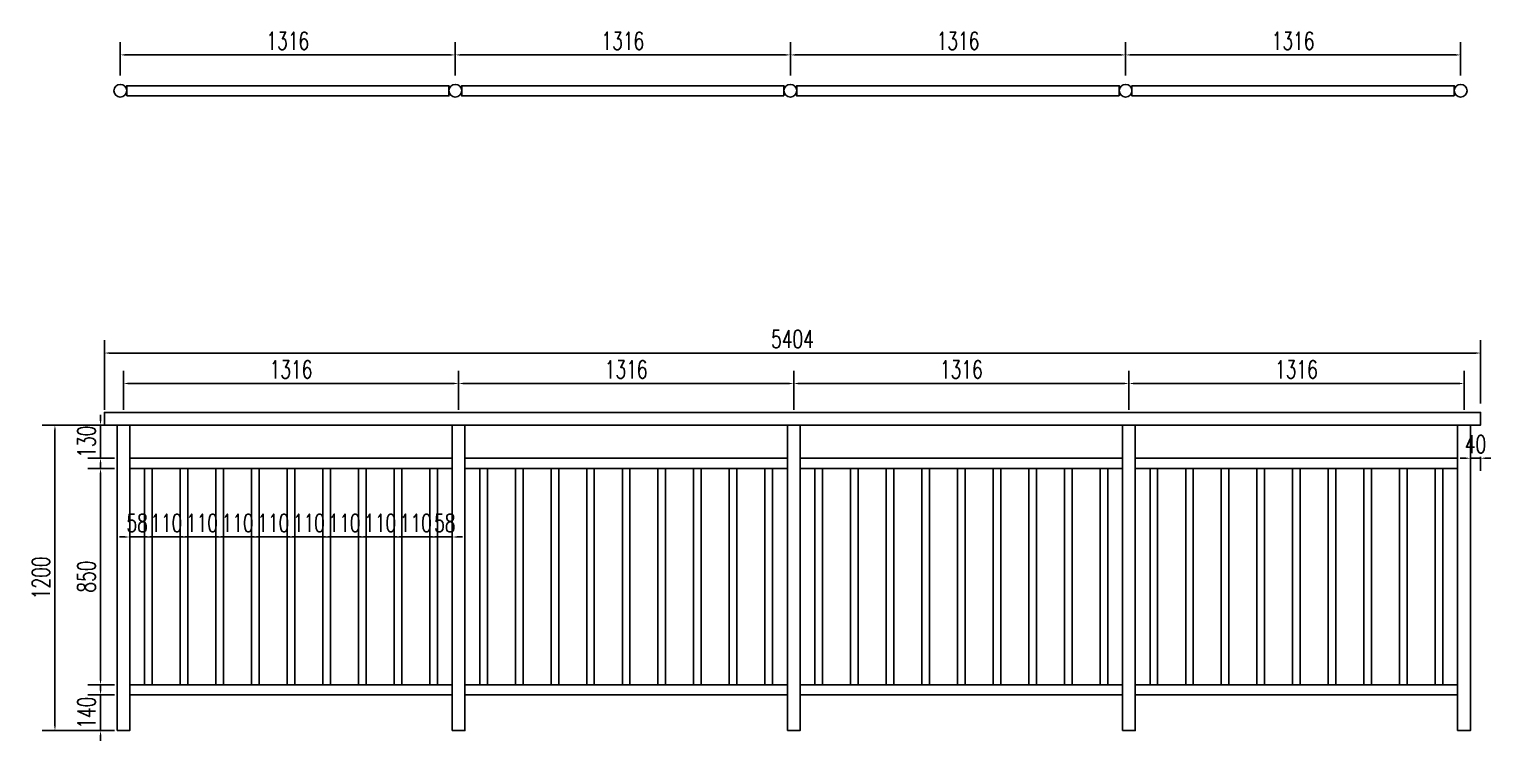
# Model space of a CAD drawing. Header units: millimetres. Extents: x -2430464 to 225692, y -180 to 1805330.
# Drawn here: x -1514592 to -1508853, y 608733 to 611529 of the extents above; entities that cross this region are included whole.
import ezdxf

# ---------------------------------------------------------------- set-up
doc = ezdxf.new("R2010")
doc.units = ezdxf.units.MM
doc.header["$LTSCALE"] = 1000
doc.layers.get('0').update_dxf_attribs({"linetype": 'CONTINUOUS'})
doc.layers.get('DEFPOINTS').update_dxf_attribs({"linetype": 'CONTINUOUS'})
doc.layers.add('W-PLASTIC_RAILINGS塑木栏杆', color=6, linetype='CONTINUOUS')
doc.layers.add('W-WOOD_FLOOR木地板', color=30, linetype='CONTINUOUS')
doc.styles.add('STANDARD_T3', font='simplex.shx', dxfattribs={"width": 0.7, "bigfont": 'gbcbig.shx'})
doc.dimstyles.new('W&&20', dxfattribs={"dimtxt": 70, "dimasz": 20, "dimexe": 50, "dimexo": 60, "dimgap": 20, "dimtad": 1, "dimdec": 0, "dimzin": 0, "dimdsep": 46, "dimtxsty": 'STANDARD_T3', "dimcen": 0.09, "dimclrd": 1, "dimclre": 1, "dimclrt": 7, "dimazin": 2, "dimtfac": 1, "dimtdec": 0, "dimtix": 1, "dimtmove": 2, "dimatfit": 3, "dimfxl": 0, "dimtolj": 1, "dimtzin": 0, "dimarcsym": 0})

# ---------------------------------------------------------------- blocks, each defined once
blk = doc.blocks.new('*U1241')
at = {"layer": 'W-PLASTIC_RAILINGS塑木栏杆'}
blk.add_lwpolyline([(-15, -420), (15, -420), (15, 430), (-15, 430)], close=True, dxfattribs=at)
blk = doc.blocks.new('*U1242')
at = {"layer": 'W-PLASTIC_RAILINGS塑木栏杆', "color": 0, "linetype": 'ByBlock', "lineweight": -2, "transparency": 16777216}
for p in [(0, 0), (140, 0), (280, 0), (420, 0), (560, 0), (700, 0), (840, 0), (980, 0), (1120, 0)]:
    blk.add_blockref('*U1241', p, dxfattribs=at)
blk = doc.blocks.new('*D1254')
at = {"layer": 'DEFPOINTS', "color": 0, "transparency": 16777216}
for p in [(-1514296.8, 609973.4), (-1514490.8, 608773.4), (-1514246.8, 608773.4)]:
    blk.add_point(p, dxfattribs=at)
at = {"layer": 'W-WOOD_FLOOR木地板', "color": 1, "lineweight": -2, "transparency": 16777216}
for p, q in [((-1514356.8, 609973.4), (-1514540.8, 609973.4)), ((-1514490.8, 609953.4), (-1514490.8, 608793.4)), ((-1514306.8, 608773.4), (-1514540.8, 608773.4))]:
    blk.add_line(p, q, dxfattribs=at)
at = {"layer": 'W-WOOD_FLOOR木地板', "color": 1, "transparency": 16777216}
for points in [[(-1514494.1, 609953.4), (-1514487.4, 609953.4), (-1514490.8, 609973.4)], [(-1514494.1, 608793.4), (-1514487.4, 608793.4), (-1514490.8, 608773.4)]]:
    blk.add_solid(points, dxfattribs=at)
at = {"layer": 'W-WOOD_FLOOR木地板', "color": 7, "transparency": 16777216, "insert": (-1514545.8, 609373.4), "char_height": 70, "attachment_point": 5, "rotation": 90, "style": 'STANDARD_T3'}
blk.add_mtext('\\A1;1200', dxfattribs=at)
blk = doc.blocks.new('*D1243')
at = {"layer": 'DEFPOINTS', "color": 0, "transparency": 16777216}
for p in [(-1514196.8, 609803.4), (-1514311.8, 608953.4), (-1514196.8, 608953.4)]:
    blk.add_point(p, dxfattribs=at)
at = {"layer": 'W-WOOD_FLOOR木地板', "color": 1, "lineweight": -2, "transparency": 16777216}
for p, q in [((-1514256.8, 609803.4), (-1514361.8, 609803.4)), ((-1514311.8, 609783.4), (-1514311.8, 608973.4)), ((-1514256.8, 608953.4), (-1514361.8, 608953.4))]:
    blk.add_line(p, q, dxfattribs=at)
at = {"layer": 'W-WOOD_FLOOR木地板', "color": 1, "transparency": 16777216}
for points in [[(-1514315.1, 609783.4), (-1514308.4, 609783.4), (-1514311.8, 609803.4)], [(-1514315.1, 608973.4), (-1514308.4, 608973.4), (-1514311.8, 608953.4)]]:
    blk.add_solid(points, dxfattribs=at)
at = {"layer": 'W-WOOD_FLOOR木地板', "color": 7, "transparency": 16777216, "insert": (-1514366.8, 609378.4), "char_height": 70, "attachment_point": 5, "rotation": 90, "style": 'STANDARD_T3'}
blk.add_mtext('\\A1;850', dxfattribs=at)
blk = doc.blocks.new('*D1244')
at = {"layer": 'DEFPOINTS', "color": 0, "transparency": 16777216}
for p in [(-1514311.8, 609973.4), (-1514196.8, 609973.4), (-1514196.8, 609843.4)]:
    blk.add_point(p, dxfattribs=at)
at = {"layer": 'W-WOOD_FLOOR木地板', "color": 1, "lineweight": -2, "transparency": 16777216}
for p, q in [((-1514311.8, 609993.4), (-1514311.8, 610013.4)), ((-1514256.8, 609973.4), (-1514361.8, 609973.4)), ((-1514311.8, 609843.4), (-1514311.8, 609973.4)), ((-1514256.8, 609843.4), (-1514361.8, 609843.4)), ((-1514311.8, 609823.4), (-1514311.8, 609803.4))]:
    blk.add_line(p, q, dxfattribs=at)
at = {"layer": 'W-WOOD_FLOOR木地板', "color": 1, "transparency": 16777216}
for points in [[(-1514315.1, 609993.4), (-1514308.4, 609993.4), (-1514311.8, 609973.4)], [(-1514315.1, 609823.4), (-1514308.4, 609823.4), (-1514311.8, 609843.4)]]:
    blk.add_solid(points, dxfattribs=at)
at = {"layer": 'W-WOOD_FLOOR木地板', "color": 7, "transparency": 16777216, "insert": (-1514366.8, 609908.4), "char_height": 70, "attachment_point": 5, "rotation": 90, "style": 'STANDARD_T3'}
blk.add_mtext('\\A1;130', dxfattribs=at)
blk = doc.blocks.new('*D1255')
at = {"layer": 'DEFPOINTS', "color": 0, "transparency": 16777216}
for p in [(-1514196.8, 608913.4), (-1514311.7, 608773.4), (-1514196.8, 608773.4)]:
    blk.add_point(p, dxfattribs=at)
at = {"layer": 'W-WOOD_FLOOR木地板', "color": 1, "lineweight": -2, "transparency": 16777216}
for p, q in [((-1514256.8, 608913.4), (-1514361.7, 608913.4)), ((-1514311.7, 608933.4), (-1514311.7, 608953.4)), ((-1514311.7, 608913.4), (-1514311.7, 608773.4)), ((-1514256.8, 608773.4), (-1514361.7, 608773.4)), ((-1514311.7, 608753.4), (-1514311.7, 608733.4))]:
    blk.add_line(p, q, dxfattribs=at)
at = {"layer": 'W-WOOD_FLOOR木地板', "color": 1, "transparency": 16777216}
for points in [[(-1514315, 608933.4), (-1514308.4, 608933.4), (-1514311.7, 608913.4)], [(-1514315, 608753.4), (-1514308.4, 608753.4), (-1514311.7, 608773.4)]]:
    blk.add_solid(points, dxfattribs=at)
at = {"layer": 'W-WOOD_FLOOR木地板', "color": 7, "transparency": 16777216, "insert": (-1514366.7, 608843.4), "char_height": 70, "attachment_point": 5, "rotation": 90, "style": 'STANDARD_T3'}
blk.add_mtext('\\A1;140', dxfattribs=at)
blk = doc.blocks.new('*D1256')
at = {"layer": 'DEFPOINTS', "color": 0, "transparency": 16777216}
for p in [(-1512905.8, 610136.9), (-1514221.8, 609973.4), (-1512905.8, 609973.4)]:
    blk.add_point(p, dxfattribs=at)
at = {"layer": 'W-WOOD_FLOOR木地板', "color": 1, "lineweight": -2, "transparency": 16777216}
for p, q in [((-1514221.8, 610033.4), (-1514221.8, 610186.9)), ((-1512905.8, 610033.4), (-1512905.8, 610186.9)), ((-1514201.8, 610136.9), (-1512925.8, 610136.9))]:
    blk.add_line(p, q, dxfattribs=at)
at = {"layer": 'W-WOOD_FLOOR木地板', "color": 1, "transparency": 16777216}
for points in [[(-1514201.8, 610140.2), (-1514201.8, 610133.6), (-1514221.8, 610136.9)], [(-1512925.8, 610140.2), (-1512925.8, 610133.6), (-1512905.8, 610136.9)]]:
    blk.add_solid(points, dxfattribs=at)
at = {"layer": 'W-WOOD_FLOOR木地板', "color": 7, "transparency": 16777216, "insert": (-1513563.8, 610191.9), "char_height": 70, "attachment_point": 5, "style": 'STANDARD_T3'}
blk.add_mtext('\\A1;1316', dxfattribs=at)
blk = doc.blocks.new('*D1257')
at = {"layer": 'DEFPOINTS', "color": 0, "transparency": 16777216}
for p in [(-1511589.8, 610136.9), (-1512905.8, 609973.4), (-1511589.8, 609973.4)]:
    blk.add_point(p, dxfattribs=at)
at = {"layer": 'W-WOOD_FLOOR木地板', "color": 1, "lineweight": -2, "transparency": 16777216}
for p, q in [((-1512905.8, 610033.4), (-1512905.8, 610186.9)), ((-1511589.8, 610033.4), (-1511589.8, 610186.9)), ((-1512885.8, 610136.9), (-1511609.8, 610136.9))]:
    blk.add_line(p, q, dxfattribs=at)
at = {"layer": 'W-WOOD_FLOOR木地板', "color": 1, "transparency": 16777216}
for points in [[(-1512885.8, 610140.2), (-1512885.8, 610133.6), (-1512905.8, 610136.9)], [(-1511609.8, 610140.2), (-1511609.8, 610133.6), (-1511589.8, 610136.9)]]:
    blk.add_solid(points, dxfattribs=at)
at = {"layer": 'W-WOOD_FLOOR木地板', "color": 7, "transparency": 16777216, "insert": (-1512247.8, 610191.9), "char_height": 70, "attachment_point": 5, "style": 'STANDARD_T3'}
blk.add_mtext('\\A1;1316', dxfattribs=at)
blk = doc.blocks.new('*D1258')
at = {"layer": 'DEFPOINTS', "color": 0, "transparency": 16777216}
for p in [(-1510273.8, 610136.9), (-1511589.8, 609973.4), (-1510273.8, 609973.4)]:
    blk.add_point(p, dxfattribs=at)
at = {"layer": 'W-WOOD_FLOOR木地板', "color": 1, "lineweight": -2, "transparency": 16777216}
for p, q in [((-1511589.8, 610033.4), (-1511589.8, 610186.9)), ((-1510273.8, 610033.4), (-1510273.8, 610186.9)), ((-1511569.8, 610136.9), (-1510293.8, 610136.9))]:
    blk.add_line(p, q, dxfattribs=at)
at = {"layer": 'W-WOOD_FLOOR木地板', "color": 1, "transparency": 16777216}
for points in [[(-1511569.8, 610140.2), (-1511569.8, 610133.6), (-1511589.8, 610136.9)], [(-1510293.8, 610140.2), (-1510293.8, 610133.6), (-1510273.8, 610136.9)]]:
    blk.add_solid(points, dxfattribs=at)
at = {"layer": 'W-WOOD_FLOOR木地板', "color": 7, "transparency": 16777216, "insert": (-1510931.8, 610191.9), "char_height": 70, "attachment_point": 5, "style": 'STANDARD_T3'}
blk.add_mtext('\\A1;1316', dxfattribs=at)
blk = doc.blocks.new('*D1259')
at = {"layer": 'DEFPOINTS', "color": 0, "transparency": 16777216}
for p in [(-1514196.8, 609610.9), (-1514138.8, 609610.9), (-1514138.8, 609533.9)]:
    blk.add_point(p, dxfattribs=at)
at = {"layer": 'W-WOOD_FLOOR木地板', "color": 1, "lineweight": -2, "transparency": 16777216}
for p, q in [((-1514216.8, 609533.9), (-1514236.8, 609533.9)), ((-1514196.8, 609550.9), (-1514196.8, 609483.9)), ((-1514196.8, 609533.9), (-1514138.8, 609533.9)), ((-1514138.8, 609550.9), (-1514138.8, 609483.9)), ((-1514118.8, 609533.9), (-1514098.8, 609533.9))]:
    blk.add_line(p, q, dxfattribs=at)
at = {"layer": 'W-WOOD_FLOOR木地板', "color": 1, "transparency": 16777216}
for points in [[(-1514216.8, 609537.2), (-1514216.8, 609530.6), (-1514196.8, 609533.9)], [(-1514118.8, 609537.2), (-1514118.8, 609530.6), (-1514138.8, 609533.9)]]:
    blk.add_solid(points, dxfattribs=at)
at = {"layer": 'W-WOOD_FLOOR木地板', "color": 7, "transparency": 16777216, "insert": (-1514167.8, 609588.9), "char_height": 70, "attachment_point": 5, "style": 'STANDARD_T3'}
blk.add_mtext('\\A1;58', dxfattribs=at)
blk = doc.blocks.new('*D1245')
at = {"layer": 'DEFPOINTS', "color": 0, "transparency": 16777216}
for p in [(-1514108.8, 609610.9), (-1513998.8, 609610.9), (-1513998.8, 609533.9)]:
    blk.add_point(p, dxfattribs=at)
at = {"layer": 'W-WOOD_FLOOR木地板', "color": 1, "lineweight": -2, "transparency": 16777216}
for p, q in [((-1514128.8, 609533.9), (-1514148.8, 609533.9)), ((-1514108.8, 609550.9), (-1514108.8, 609483.9)), ((-1514108.8, 609533.9), (-1513998.8, 609533.9)), ((-1513998.8, 609550.9), (-1513998.8, 609483.9)), ((-1513978.8, 609533.9), (-1513958.8, 609533.9))]:
    blk.add_line(p, q, dxfattribs=at)
at = {"layer": 'W-WOOD_FLOOR木地板', "color": 1, "transparency": 16777216}
for points in [[(-1514128.8, 609537.2), (-1514128.8, 609530.6), (-1514108.8, 609533.9)], [(-1513978.8, 609537.2), (-1513978.8, 609530.6), (-1513998.8, 609533.9)]]:
    blk.add_solid(points, dxfattribs=at)
at = {"layer": 'W-WOOD_FLOOR木地板', "color": 7, "transparency": 16777216, "insert": (-1514053.8, 609588.9), "char_height": 70, "attachment_point": 5, "style": 'STANDARD_T3'}
blk.add_mtext('\\A1;110', dxfattribs=at)
blk = doc.blocks.new('*D1260')
at = {"layer": 'DEFPOINTS', "color": 0, "transparency": 16777216}
for p in [(-1508957.8, 610136.9), (-1510273.8, 609973.4), (-1508957.8, 609973.4)]:
    blk.add_point(p, dxfattribs=at)
at = {"layer": 'W-WOOD_FLOOR木地板', "color": 1, "lineweight": -2, "transparency": 16777216}
for p, q in [((-1510273.8, 610033.4), (-1510273.8, 610186.9)), ((-1508957.8, 610033.4), (-1508957.8, 610186.9)), ((-1510253.8, 610136.9), (-1508977.8, 610136.9))]:
    blk.add_line(p, q, dxfattribs=at)
at = {"layer": 'W-WOOD_FLOOR木地板', "color": 1, "transparency": 16777216}
for points in [[(-1510253.8, 610140.2), (-1510253.8, 610133.6), (-1510273.8, 610136.9)], [(-1508977.8, 610140.2), (-1508977.8, 610133.6), (-1508957.8, 610136.9)]]:
    blk.add_solid(points, dxfattribs=at)
at = {"layer": 'W-WOOD_FLOOR木地板', "color": 7, "transparency": 16777216, "insert": (-1509615.8, 610191.9), "char_height": 70, "attachment_point": 5, "style": 'STANDARD_T3'}
blk.add_mtext('\\A1;1316', dxfattribs=at)
blk = doc.blocks.new('*D1251')
at = {"layer": 'DEFPOINTS', "color": 0, "transparency": 16777216}
for p in [(-1513968.8, 609610.9), (-1513858.8, 609610.9), (-1513858.8, 609533.9)]:
    blk.add_point(p, dxfattribs=at)
at = {"layer": 'W-WOOD_FLOOR木地板', "color": 1, "lineweight": -2, "transparency": 16777216}
for p, q in [((-1513988.8, 609533.9), (-1514008.8, 609533.9)), ((-1513968.8, 609550.9), (-1513968.8, 609483.9)), ((-1513968.8, 609533.9), (-1513858.8, 609533.9)), ((-1513858.8, 609550.9), (-1513858.8, 609483.9)), ((-1513838.8, 609533.9), (-1513818.8, 609533.9))]:
    blk.add_line(p, q, dxfattribs=at)
at = {"layer": 'W-WOOD_FLOOR木地板', "color": 1, "transparency": 16777216}
for points in [[(-1513988.8, 609537.2), (-1513988.8, 609530.6), (-1513968.8, 609533.9)], [(-1513838.8, 609537.2), (-1513838.8, 609530.6), (-1513858.8, 609533.9)]]:
    blk.add_solid(points, dxfattribs=at)
at = {"layer": 'W-WOOD_FLOOR木地板', "color": 7, "transparency": 16777216, "insert": (-1513913.8, 609588.9), "char_height": 70, "attachment_point": 5, "style": 'STANDARD_T3'}
blk.add_mtext('\\A1;110', dxfattribs=at)
blk = doc.blocks.new('*D1252')
at = {"layer": 'DEFPOINTS', "color": 0, "transparency": 16777216}
for p in [(-1513828.8, 609610.9), (-1513718.8, 609610.9), (-1513718.8, 609533.9)]:
    blk.add_point(p, dxfattribs=at)
at = {"layer": 'W-WOOD_FLOOR木地板', "color": 1, "lineweight": -2, "transparency": 16777216}
for p, q in [((-1513848.8, 609533.9), (-1513868.8, 609533.9)), ((-1513828.8, 609550.9), (-1513828.8, 609483.9)), ((-1513828.8, 609533.9), (-1513718.8, 609533.9)), ((-1513718.8, 609550.9), (-1513718.8, 609483.9)), ((-1513698.8, 609533.9), (-1513678.8, 609533.9))]:
    blk.add_line(p, q, dxfattribs=at)
at = {"layer": 'W-WOOD_FLOOR木地板', "color": 1, "transparency": 16777216}
for points in [[(-1513848.8, 609537.2), (-1513848.8, 609530.6), (-1513828.8, 609533.9)], [(-1513698.8, 609537.2), (-1513698.8, 609530.6), (-1513718.8, 609533.9)]]:
    blk.add_solid(points, dxfattribs=at)
at = {"layer": 'W-WOOD_FLOOR木地板', "color": 7, "transparency": 16777216, "insert": (-1513773.8, 609588.9), "char_height": 70, "attachment_point": 5, "style": 'STANDARD_T3'}
blk.add_mtext('\\A1;110', dxfattribs=at)
blk = doc.blocks.new('*D1253')
at = {"layer": 'DEFPOINTS', "color": 0, "transparency": 16777216}
for p in [(-1513688.8, 609610.9), (-1513578.8, 609610.9), (-1513578.8, 609533.9)]:
    blk.add_point(p, dxfattribs=at)
at = {"layer": 'W-WOOD_FLOOR木地板', "color": 1, "lineweight": -2, "transparency": 16777216}
for p, q in [((-1513708.8, 609533.9), (-1513728.8, 609533.9)), ((-1513688.8, 609550.9), (-1513688.8, 609483.9)), ((-1513688.8, 609533.9), (-1513578.8, 609533.9)), ((-1513578.8, 609550.9), (-1513578.8, 609483.9)), ((-1513558.8, 609533.9), (-1513538.8, 609533.9))]:
    blk.add_line(p, q, dxfattribs=at)
at = {"layer": 'W-WOOD_FLOOR木地板', "color": 1, "transparency": 16777216}
for points in [[(-1513708.8, 609537.2), (-1513708.8, 609530.6), (-1513688.8, 609533.9)], [(-1513558.8, 609537.2), (-1513558.8, 609530.6), (-1513578.8, 609533.9)]]:
    blk.add_solid(points, dxfattribs=at)
at = {"layer": 'W-WOOD_FLOOR木地板', "color": 7, "transparency": 16777216, "insert": (-1513633.8, 609588.9), "char_height": 70, "attachment_point": 5, "style": 'STANDARD_T3'}
blk.add_mtext('\\A1;110', dxfattribs=at)
blk = doc.blocks.new('*D1246')
at = {"layer": 'DEFPOINTS', "color": 0, "transparency": 16777216}
for p in [(-1513548.8, 609610.9), (-1513438.8, 609610.9), (-1513438.8, 609533.9)]:
    blk.add_point(p, dxfattribs=at)
at = {"layer": 'W-WOOD_FLOOR木地板', "color": 1, "lineweight": -2, "transparency": 16777216}
for p, q in [((-1513568.8, 609533.9), (-1513588.8, 609533.9)), ((-1513548.8, 609550.9), (-1513548.8, 609483.9)), ((-1513548.8, 609533.9), (-1513438.8, 609533.9)), ((-1513438.8, 609550.9), (-1513438.8, 609483.9)), ((-1513418.8, 609533.9), (-1513398.8, 609533.9))]:
    blk.add_line(p, q, dxfattribs=at)
at = {"layer": 'W-WOOD_FLOOR木地板', "color": 1, "transparency": 16777216}
for points in [[(-1513568.8, 609537.2), (-1513568.8, 609530.6), (-1513548.8, 609533.9)], [(-1513418.8, 609537.2), (-1513418.8, 609530.6), (-1513438.8, 609533.9)]]:
    blk.add_solid(points, dxfattribs=at)
at = {"layer": 'W-WOOD_FLOOR木地板', "color": 7, "transparency": 16777216, "insert": (-1513493.8, 609588.9), "char_height": 70, "attachment_point": 5, "style": 'STANDARD_T3'}
blk.add_mtext('\\A1;110', dxfattribs=at)
blk = doc.blocks.new('*D1247')
at = {"layer": 'DEFPOINTS', "color": 0, "transparency": 16777216}
for p in [(-1513408.8, 609610.9), (-1513298.8, 609610.9), (-1513298.8, 609533.9)]:
    blk.add_point(p, dxfattribs=at)
at = {"layer": 'W-WOOD_FLOOR木地板', "color": 1, "lineweight": -2, "transparency": 16777216}
for p, q in [((-1513428.8, 609533.9), (-1513448.8, 609533.9)), ((-1513408.8, 609550.9), (-1513408.8, 609483.9)), ((-1513408.8, 609533.9), (-1513298.8, 609533.9)), ((-1513298.8, 609550.9), (-1513298.8, 609483.9)), ((-1513278.8, 609533.9), (-1513258.8, 609533.9))]:
    blk.add_line(p, q, dxfattribs=at)
at = {"layer": 'W-WOOD_FLOOR木地板', "color": 1, "transparency": 16777216}
for points in [[(-1513428.8, 609537.2), (-1513428.8, 609530.6), (-1513408.8, 609533.9)], [(-1513278.8, 609537.2), (-1513278.8, 609530.6), (-1513298.8, 609533.9)]]:
    blk.add_solid(points, dxfattribs=at)
at = {"layer": 'W-WOOD_FLOOR木地板', "color": 7, "transparency": 16777216, "insert": (-1513353.8, 609588.9), "char_height": 70, "attachment_point": 5, "style": 'STANDARD_T3'}
blk.add_mtext('\\A1;110', dxfattribs=at)
blk = doc.blocks.new('*D1248')
at = {"layer": 'DEFPOINTS', "color": 0, "transparency": 16777216}
for p in [(-1513268.8, 609610.9), (-1513158.8, 609610.9), (-1513158.8, 609533.9)]:
    blk.add_point(p, dxfattribs=at)
at = {"layer": 'W-WOOD_FLOOR木地板', "color": 1, "lineweight": -2, "transparency": 16777216}
for p, q in [((-1513288.8, 609533.9), (-1513308.8, 609533.9)), ((-1513268.8, 609550.9), (-1513268.8, 609483.9)), ((-1513268.8, 609533.9), (-1513158.8, 609533.9)), ((-1513158.8, 609550.9), (-1513158.8, 609483.9)), ((-1513138.8, 609533.9), (-1513118.8, 609533.9))]:
    blk.add_line(p, q, dxfattribs=at)
at = {"layer": 'W-WOOD_FLOOR木地板', "color": 1, "transparency": 16777216}
for points in [[(-1513288.8, 609537.2), (-1513288.8, 609530.6), (-1513268.8, 609533.9)], [(-1513138.8, 609537.2), (-1513138.8, 609530.6), (-1513158.8, 609533.9)]]:
    blk.add_solid(points, dxfattribs=at)
at = {"layer": 'W-WOOD_FLOOR木地板', "color": 7, "transparency": 16777216, "insert": (-1513213.8, 609588.9), "char_height": 70, "attachment_point": 5, "style": 'STANDARD_T3'}
blk.add_mtext('\\A1;110', dxfattribs=at)
blk = doc.blocks.new('*D1249')
at = {"layer": 'DEFPOINTS', "color": 0, "transparency": 16777216}
for p in [(-1513128.8, 609610.9), (-1513018.8, 609610.9), (-1513018.8, 609533.9)]:
    blk.add_point(p, dxfattribs=at)
at = {"layer": 'W-WOOD_FLOOR木地板', "color": 1, "lineweight": -2, "transparency": 16777216}
for p, q in [((-1513148.8, 609533.9), (-1513168.8, 609533.9)), ((-1513128.8, 609550.9), (-1513128.8, 609483.9)), ((-1513128.8, 609533.9), (-1513018.8, 609533.9)), ((-1513018.8, 609550.9), (-1513018.8, 609483.9)), ((-1512998.8, 609533.9), (-1512978.8, 609533.9))]:
    blk.add_line(p, q, dxfattribs=at)
at = {"layer": 'W-WOOD_FLOOR木地板', "color": 1, "transparency": 16777216}
for points in [[(-1513148.8, 609537.2), (-1513148.8, 609530.6), (-1513128.8, 609533.9)], [(-1512998.8, 609537.2), (-1512998.8, 609530.6), (-1513018.8, 609533.9)]]:
    blk.add_solid(points, dxfattribs=at)
at = {"layer": 'W-WOOD_FLOOR木地板', "color": 7, "transparency": 16777216, "insert": (-1513073.8, 609588.9), "char_height": 70, "attachment_point": 5, "style": 'STANDARD_T3'}
blk.add_mtext('\\A1;110', dxfattribs=at)
blk = doc.blocks.new('*D1250')
at = {"layer": 'DEFPOINTS', "color": 0, "transparency": 16777216}
for p in [(-1512988.8, 609610.9), (-1512930.8, 609610.9), (-1512930.8, 609533.9)]:
    blk.add_point(p, dxfattribs=at)
at = {"layer": 'W-WOOD_FLOOR木地板', "color": 1, "lineweight": -2, "transparency": 16777216}
for p, q in [((-1513008.8, 609533.9), (-1513028.8, 609533.9)), ((-1512988.8, 609550.9), (-1512988.8, 609483.9)), ((-1512988.8, 609533.9), (-1512930.8, 609533.9)), ((-1512930.8, 609550.9), (-1512930.8, 609483.9)), ((-1512910.8, 609533.9), (-1512890.8, 609533.9))]:
    blk.add_line(p, q, dxfattribs=at)
at = {"layer": 'W-WOOD_FLOOR木地板', "color": 1, "transparency": 16777216}
for points in [[(-1513008.8, 609537.2), (-1513008.8, 609530.6), (-1512988.8, 609533.9)], [(-1512910.8, 609537.2), (-1512910.8, 609530.6), (-1512930.8, 609533.9)]]:
    blk.add_solid(points, dxfattribs=at)
at = {"layer": 'W-WOOD_FLOOR木地板', "color": 7, "transparency": 16777216, "insert": (-1512959.8, 609588.9), "char_height": 70, "attachment_point": 5, "style": 'STANDARD_T3'}
blk.add_mtext('\\A1;58', dxfattribs=at)
blk = doc.blocks.new('*D2130')
at = {"layer": 'DEFPOINTS', "color": 0, "transparency": 16777216}
for p in [(-1508892.8, 610256.5), (-1508892.8, 609998.4), (-1514296.8, 609973.4)]:
    blk.add_point(p, dxfattribs=at)
at = {"layer": 'W-WOOD_FLOOR木地板', "color": 1, "lineweight": -2, "transparency": 16777216}
for p, q in [((-1514296.8, 610033.4), (-1514296.8, 610306.5)), ((-1508892.8, 610058.4), (-1508892.8, 610306.5)), ((-1514276.8, 610256.5), (-1508912.8, 610256.5))]:
    blk.add_line(p, q, dxfattribs=at)
at = {"layer": 'W-WOOD_FLOOR木地板', "color": 1, "transparency": 16777216}
for points in [[(-1514276.8, 610259.8), (-1514276.8, 610253.1), (-1514296.8, 610256.5)], [(-1508912.8, 610259.8), (-1508912.8, 610253.1), (-1508892.8, 610256.5)]]:
    blk.add_solid(points, dxfattribs=at)
at = {"layer": 'W-WOOD_FLOOR木地板', "color": 7, "transparency": 16777216, "insert": (-1511594.8, 610311.5), "char_height": 70, "attachment_point": 5, "style": 'STANDARD_T3'}
blk.add_mtext('\\A1;5404', dxfattribs=at)
blk = doc.blocks.new('*D2131')
at = {"color": 1, "lineweight": -2, "transparency": 16777216}
for p, q in [((-1508952.8, 609843.4), (-1508972.8, 609843.4)), ((-1508932.8, 609848.4), (-1508932.8, 609793.4)), ((-1508932.8, 609843.4), (-1508892.8, 609843.4)), ((-1508892.8, 609848.4), (-1508892.8, 609793.4)), ((-1508872.8, 609843.4), (-1508852.8, 609843.4))]:
    blk.add_line(p, q, dxfattribs=at)
at = {"color": 1, "transparency": 16777216}
for points in [[(-1508952.8, 609846.7), (-1508952.8, 609840.1), (-1508932.8, 609843.4)], [(-1508872.8, 609846.7), (-1508872.8, 609840.1), (-1508892.8, 609843.4)]]:
    blk.add_solid(points, dxfattribs=at)
at = {"layer": 'DEFPOINTS', "color": 0, "transparency": 16777216}
for p in [(-1508892.8, 609998.4), (-1508932.8, 609973.4), (-1508892.8, 609843.4)]:
    blk.add_point(p, dxfattribs=at)
at = {"color": 7, "transparency": 16777216, "insert": (-1508912.8, 609898.4), "char_height": 70, "attachment_point": 5, "style": 'STANDARD_T3'}
blk.add_mtext('\\A1;40', dxfattribs=at)
blk = doc.blocks.new('*D2348')
at = {"color": 1, "lineweight": -2, "transparency": 16777216}
for p, q in [((-1514234.1, 611346.7), (-1514234.1, 611477.6)), ((-1514214.1, 611427.6), (-1512938.6, 611427.6)), ((-1512918.6, 611346.7), (-1512918.6, 611477.6))]:
    blk.add_line(p, q, dxfattribs=at)
at = {"color": 1, "transparency": 16777216}
for points in [[(-1514214.1, 611430.9), (-1514214.1, 611424.3), (-1514234.1, 611427.6)], [(-1512938.6, 611430.9), (-1512938.6, 611424.3), (-1512918.6, 611427.6)]]:
    blk.add_solid(points, dxfattribs=at)
at = {"layer": 'DEFPOINTS', "color": 0, "transparency": 16777216}
for p in [(-1512918.6, 611427.6), (-1514234.1, 611286.7), (-1512918.6, 611286.7)]:
    blk.add_point(p, dxfattribs=at)
at = {"color": 7, "transparency": 16777216, "insert": (-1513576.4, 611482.6), "char_height": 70, "attachment_point": 5, "style": 'STANDARD_T3'}
blk.add_mtext('\\A1;1316', dxfattribs=at)
blk = doc.blocks.new('*D2349')
at = {"color": 1, "lineweight": -2, "transparency": 16777216}
for p, q in [((-1512918.6, 611346.7), (-1512918.6, 611477.6)), ((-1512898.6, 611427.6), (-1511623.1, 611427.6)), ((-1511603.1, 611346.7), (-1511603.1, 611477.6))]:
    blk.add_line(p, q, dxfattribs=at)
at = {"color": 1, "transparency": 16777216}
for points in [[(-1512898.6, 611430.9), (-1512898.6, 611424.3), (-1512918.6, 611427.6)], [(-1511623.1, 611430.9), (-1511623.1, 611424.3), (-1511603.1, 611427.6)]]:
    blk.add_solid(points, dxfattribs=at)
at = {"layer": 'DEFPOINTS', "color": 0, "transparency": 16777216}
for p in [(-1511603.1, 611427.6), (-1512918.6, 611286.7), (-1511603.1, 611286.7)]:
    blk.add_point(p, dxfattribs=at)
at = {"color": 7, "transparency": 16777216, "insert": (-1512260.9, 611482.6), "char_height": 70, "attachment_point": 5, "style": 'STANDARD_T3'}
blk.add_mtext('\\A1;1316', dxfattribs=at)
blk = doc.blocks.new('*D2350')
at = {"color": 1, "lineweight": -2, "transparency": 16777216}
for p, q in [((-1511603.1, 611346.7), (-1511603.1, 611477.6)), ((-1511583.1, 611427.6), (-1510306.6, 611427.6)), ((-1510286.6, 611346.7), (-1510286.6, 611477.6))]:
    blk.add_line(p, q, dxfattribs=at)
at = {"color": 1, "transparency": 16777216}
for points in [[(-1511583.1, 611430.9), (-1511583.1, 611424.3), (-1511603.1, 611427.6)], [(-1510306.6, 611430.9), (-1510306.6, 611424.3), (-1510286.6, 611427.6)]]:
    blk.add_solid(points, dxfattribs=at)
at = {"layer": 'DEFPOINTS', "color": 0, "transparency": 16777216}
for p in [(-1510286.6, 611427.6), (-1511603.1, 611286.7), (-1510286.6, 611286.7)]:
    blk.add_point(p, dxfattribs=at)
at = {"color": 7, "transparency": 16777216, "insert": (-1510944.9, 611482.6), "char_height": 70, "attachment_point": 5, "style": 'STANDARD_T3'}
blk.add_mtext('\\A1;1316', dxfattribs=at)
blk = doc.blocks.new('*D2351')
at = {"color": 1, "lineweight": -2, "transparency": 16777216}
for p, q in [((-1510286.6, 611346.7), (-1510286.6, 611477.6)), ((-1510266.6, 611427.6), (-1508991.1, 611427.6)), ((-1508971.1, 611346.7), (-1508971.1, 611477.6))]:
    blk.add_line(p, q, dxfattribs=at)
at = {"color": 1, "transparency": 16777216}
for points in [[(-1510266.6, 611430.9), (-1510266.6, 611424.3), (-1510286.6, 611427.6)], [(-1508991.1, 611430.9), (-1508991.1, 611424.3), (-1508971.1, 611427.6)]]:
    blk.add_solid(points, dxfattribs=at)
at = {"layer": 'DEFPOINTS', "color": 0, "transparency": 16777216}
for p in [(-1508971.1, 611427.6), (-1510286.6, 611286.7), (-1508971.1, 611286.7)]:
    blk.add_point(p, dxfattribs=at)
at = {"color": 7, "transparency": 16777216, "insert": (-1509628.9, 611482.6), "char_height": 70, "attachment_point": 5, "style": 'STANDARD_T3'}
blk.add_mtext('\\A1;1316', dxfattribs=at)
blk = doc.blocks.new('*U2738')
at = {"layer": 'W-PLASTIC_RAILINGS塑木栏杆'}
blk.add_lwpolyline([(-15, -420), (15, -420), (15, 430), (-15, 430)], close=True, dxfattribs=at)
blk = doc.blocks.new('*U2739')
at = {"layer": 'W-PLASTIC_RAILINGS塑木栏杆', "color": 0, "linetype": 'ByBlock', "lineweight": -2, "transparency": 16777216}
for p in [(0, 0), (140, 0), (280, 0), (420, 0), (560, 0), (700, 0), (840, 0), (980, 0), (1120, 0)]:
    blk.add_blockref('*U2738', p, dxfattribs=at)
blk = doc.blocks.new('*U2740')
at = {"layer": 'W-PLASTIC_RAILINGS塑木栏杆'}
blk.add_lwpolyline([(-15, -420), (15, -420), (15, 430), (-15, 430)], close=True, dxfattribs=at)
blk = doc.blocks.new('*U2741')
at = {"layer": 'W-PLASTIC_RAILINGS塑木栏杆', "color": 0, "linetype": 'ByBlock', "lineweight": -2, "transparency": 16777216}
for p in [(0, 0), (140, 0), (280, 0), (420, 0), (560, 0), (700, 0), (840, 0), (980, 0), (1120, 0)]:
    blk.add_blockref('*U2740', p, dxfattribs=at)
blk = doc.blocks.new('*U2742')
at = {"layer": 'W-PLASTIC_RAILINGS塑木栏杆'}
blk.add_lwpolyline([(-15, -420), (15, -420), (15, 430), (-15, 430)], close=True, dxfattribs=at)
blk = doc.blocks.new('*U2743')
at = {"layer": 'W-PLASTIC_RAILINGS塑木栏杆', "color": 0, "linetype": 'ByBlock', "lineweight": -2, "transparency": 16777216}
for p in [(0, 0), (140, 0), (280, 0), (420, 0), (560, 0), (700, 0), (840, 0), (980, 0), (1120, 0)]:
    blk.add_blockref('*U2742', p, dxfattribs=at)

msp = doc.modelspace()

# ---------------------------------------------------------------- linework, layer by layer
at = {"layer": 'W-PLASTIC_RAILINGS塑木栏杆'}
for points in [[(-1514209.11, 611266.68), (-1512943.61, 611266.68), (-1512943.61, 611306.68), (-1514209.11, 611306.68)], [(-1511628.11, 611266.68), (-1512893.61, 611266.68), (-1512893.61, 611306.68), (-1511628.11, 611306.68)], [(-1510311.61, 611266.68), (-1511578.11, 611266.68), (-1511578.11, 611306.68), (-1510311.61, 611306.68)], [(-1508996.11, 611266.68), (-1510261.61, 611266.68), (-1510261.61, 611306.68), (-1508996.11, 611306.68)], [(-1514296.78, 609973.41), (-1508892.78, 609973.41), (-1508892.78, 610023.41), (-1514296.78, 610023.41)], [(-1514246.78, 608773.41), (-1514196.78, 608773.41), (-1514196.78, 609973.41), (-1514246.78, 609973.41)], [(-1512930.78, 608773.41), (-1512880.78, 608773.41), (-1512880.78, 609973.41), (-1512930.78, 609973.41)], [(-1511614.78, 608773.41), (-1511564.78, 608773.41), (-1511564.78, 609973.41), (-1511614.78, 609973.41)], [(-1510298.78, 608773.41), (-1510248.78, 608773.41), (-1510248.78, 609973.41), (-1510298.78, 609973.41)], [(-1508982.78, 608773.41), (-1508932.78, 608773.41), (-1508932.78, 609973.41), (-1508982.78, 609973.41)], [(-1514196.78, 609803.41), (-1512930.78, 609803.41), (-1512930.78, 609843.41), (-1514196.78, 609843.41)], [(-1511614.78, 609803.41), (-1512880.78, 609803.41), (-1512880.78, 609843.41), (-1511614.78, 609843.41)], [(-1510298.78, 609803.41), (-1511564.78, 609803.41), (-1511564.78, 609843.41), (-1510298.78, 609843.41)], [(-1508982.78, 609803.41), (-1510248.78, 609803.41), (-1510248.78, 609843.41), (-1508982.78, 609843.41)], [(-1514196.78, 608953.41), (-1512930.78, 608953.41), (-1512930.78, 608913.41), (-1514196.78, 608913.41)], [(-1511614.78, 608953.41), (-1512880.78, 608953.41), (-1512880.78, 608913.41), (-1511614.78, 608913.41)], [(-1510298.78, 608953.41), (-1511564.78, 608953.41), (-1511564.78, 608913.41), (-1510298.78, 608913.41)], [(-1508982.78, 608953.41), (-1510248.78, 608953.41), (-1510248.78, 608913.41), (-1508982.78, 608913.41)]]:
    msp.add_lwpolyline(points, close=True, dxfattribs=at)
for centre in [(-1514234.11, 611286.68), (-1512918.61, 611286.68), (-1511603.11, 611286.68), (-1510286.61, 611286.68), (-1508971.11, 611286.68)]:
    msp.add_circle(centre, 25, dxfattribs=at)

# ---------------------------------------------------------------- block references
for name, p in [('*U1242', (-1514123.78, 609373.41)), ('*U2739', (-1512807.78, 609373.41)), ('*U2741', (-1511491.78, 609373.41)), ('*U2743', (-1510175.78, 609373.41))]:
    msp.add_blockref(name, p, dxfattribs=at)

# ---------------------------------------------------------------- dimensions: what is measured, and where the dimension line sits
for base, p1, p2, picture, middle in [((-1512918.61022272, 611427.59267807), (-1514234.11022272, 611286.67798291), (-1512918.61022272, 611286.67798291), '*D2348', (-1513576.36022272, 611482.59267807)), ((-1511603.11022272, 611427.59267807), (-1512918.61022272, 611286.67798291), (-1511603.11022272, 611286.67798291), '*D2349', (-1512260.86022272, 611482.59267807)), ((-1510286.61022273, 611427.59267807), (-1511603.11022272, 611286.67798291), (-1510286.61022273, 611286.67798291), '*D2350', (-1510944.86022272, 611482.59267807)), ((-1508971.11022272, 611427.59267807), (-1510286.61022273, 611286.67798291), (-1508971.11022272, 611286.67798291), '*D2351', (-1509628.86022272, 611482.59267807))]:
    dim = msp.add_linear_dim(base=base, p1=p1, p2=p2, dimstyle='W&&20')
    dim.commit()
    dim.dimension.update_dxf_attribs({"geometry": picture, "text_midpoint": middle})
at = {"color": 1}
dim = msp.add_linear_dim(base=(-1508892.78, 609843.41), p1=(-1508932.78, 609973.41), p2=(-1508892.78, 609998.41), dimstyle='W&&20', override={"dimfxl": 5, "dimfxlon": 1, "dimarcsym": 2}, dxfattribs=at)
dim.commit()
dim.dimension.update_dxf_attribs({"geometry": '*D2131', "text_midpoint": (-1508912.78, 609898.41)})
at = {"layer": 'W-WOOD_FLOOR木地板'}
for base, p1, p2, picture, middle in [((-1508892.78, 610256.46), (-1514296.78, 609973.41), (-1508892.78, 609998.41), '*D2130', (-1511594.78, 610311.46)), ((-1512905.78, 610136.91), (-1514221.78, 609973.41), (-1512905.78, 609973.41), '*D1256', (-1513563.78, 610191.91)), ((-1511589.78, 610136.91), (-1512905.78, 609973.41), (-1511589.78, 609973.41), '*D1257', (-1512247.78, 610191.91)), ((-1510273.78, 610136.91), (-1511589.78, 609973.41), (-1510273.78, 609973.41), '*D1258', (-1510931.78, 610191.91)), ((-1508957.78, 610136.91), (-1510273.78, 609973.41), (-1508957.78, 609973.41), '*D1260', (-1509615.78, 610191.91)), ((-1514138.78, 609533.91), (-1514196.78, 609610.91), (-1514138.78, 609610.91), '*D1259', (-1514167.78, 609588.91)), ((-1513998.78, 609533.91), (-1514108.78, 609610.91), (-1513998.78, 609610.91), '*D1245', (-1514053.78, 609588.91)), ((-1513858.78, 609533.91), (-1513968.78, 609610.91), (-1513858.78, 609610.91), '*D1251', (-1513913.78, 609588.91)), ((-1513718.78, 609533.91), (-1513828.78, 609610.91), (-1513718.78, 609610.91), '*D1252', (-1513773.78, 609588.91)), ((-1513578.78, 609533.91), (-1513688.78, 609610.91), (-1513578.78, 609610.91), '*D1253', (-1513633.78, 609588.91)), ((-1513438.78, 609533.91), (-1513548.78, 609610.91), (-1513438.78, 609610.91), '*D1246', (-1513493.78, 609588.91)), ((-1513298.78, 609533.91), (-1513408.78, 609610.91), (-1513298.78, 609610.91), '*D1247', (-1513353.78, 609588.91)), ((-1513158.78, 609533.91), (-1513268.78, 609610.91), (-1513158.78, 609610.91), '*D1248', (-1513213.78, 609588.91)), ((-1513018.78, 609533.91), (-1513128.78, 609610.91), (-1513018.78, 609610.91), '*D1249', (-1513073.78, 609588.91)), ((-1512930.78, 609533.91), (-1512988.78, 609610.91), (-1512930.78, 609610.91), '*D1250', (-1512959.78, 609588.91))]:
    dim = msp.add_linear_dim(base=base, p1=p1, p2=p2, dimstyle='W&&20', dxfattribs=at)
    dim.commit()
    dim.dimension.update_dxf_attribs({"geometry": picture, "text_midpoint": middle})
for base, p1, p2, picture, middle in [((-1514311.78, 609973.41), (-1514196.78, 609843.41), (-1514196.78, 609973.41), '*D1244', (-1514366.78, 609908.41)), ((-1514490.78, 608773.41), (-1514296.78, 609973.41), (-1514246.78, 608773.41), '*D1254', (-1514545.78, 609373.41)), ((-1514311.78, 608953.41), (-1514196.78, 609803.41), (-1514196.78, 608953.41), '*D1243', (-1514366.78, 609378.41)), ((-1514311.71, 608773.41), (-1514196.78, 608913.41), (-1514196.78, 608773.41), '*D1255', (-1514366.71, 608843.41))]:
    dim = msp.add_linear_dim(base=base, p1=p1, p2=p2, angle=90, dimstyle='W&&20', dxfattribs=at)
    dim.commit()
    dim.dimension.update_dxf_attribs({"geometry": picture, "text_midpoint": middle})

doc.saveas('drawing.dxf')
